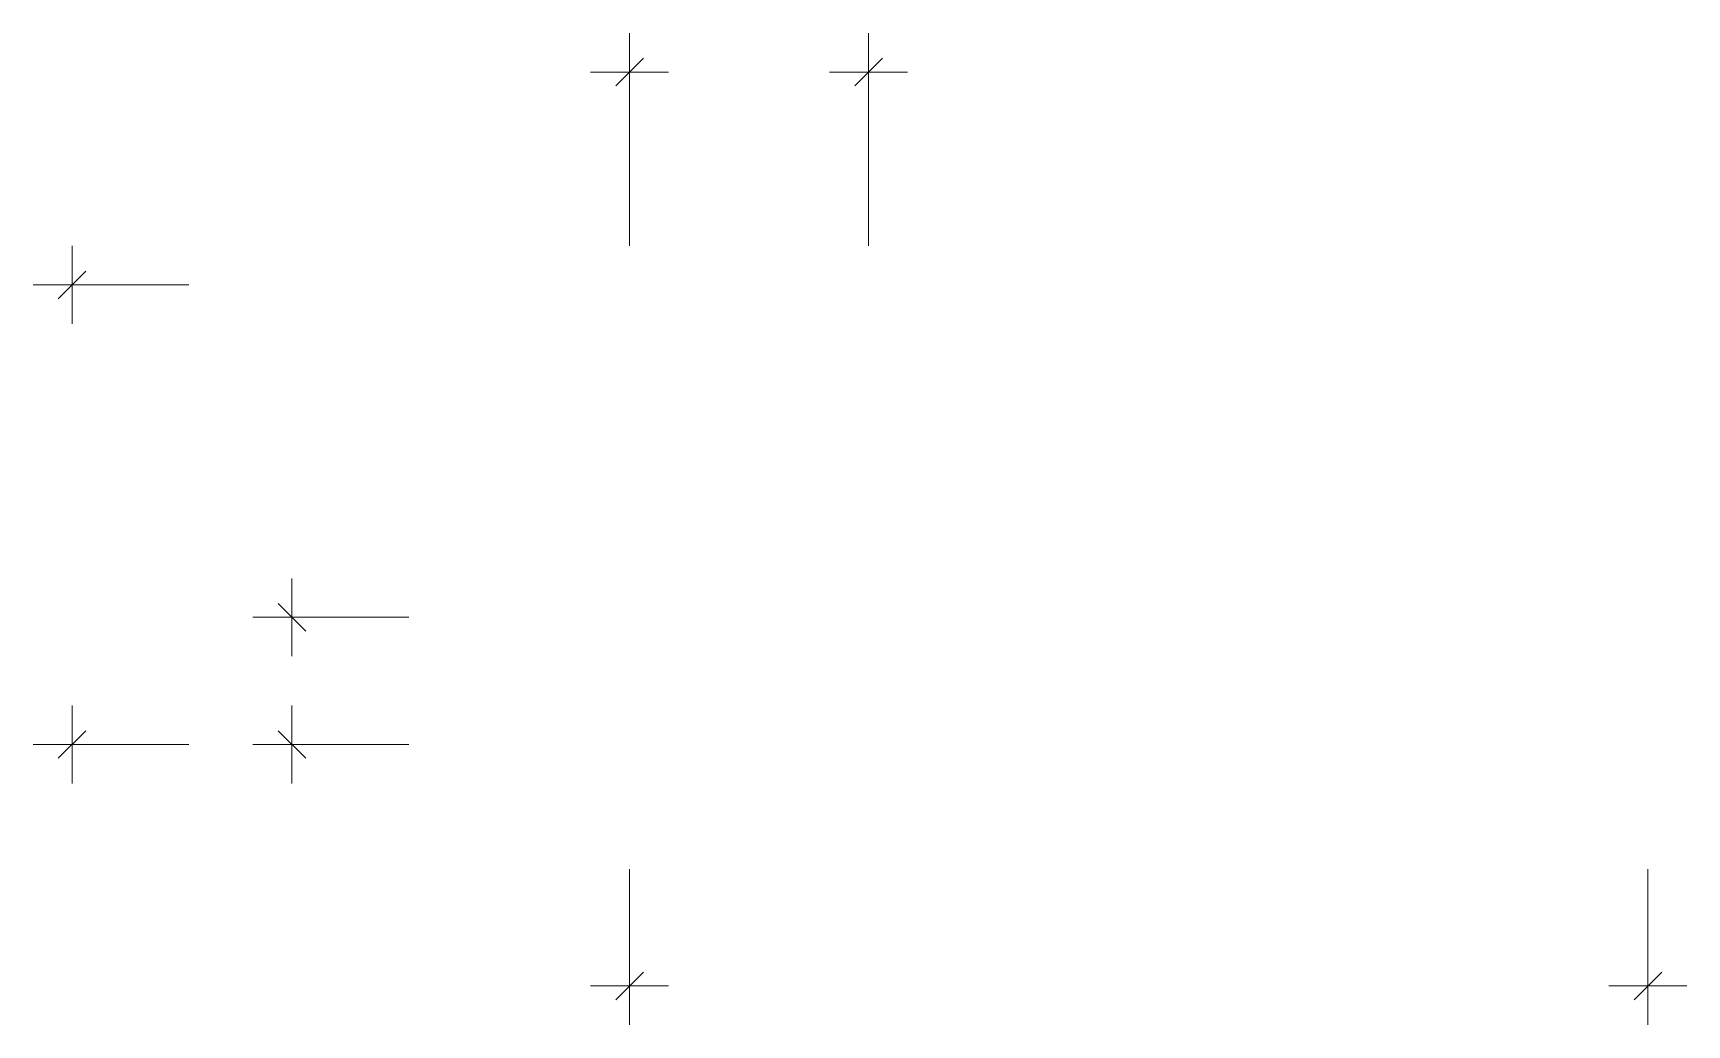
# Model space of a CAD drawing. Header units: centimetres. Extents: x 26018 to 82487, y -36363 to -12761.
# Drawn here: x 82169 to 82487.4, y -36363.4 to -36172.4 of the extents above; entities that cross this region are included whole.
import ezdxf

# ---------------------------------------------------------------- set-up
doc = ezdxf.new("R2010")
doc.units = ezdxf.units.CM
doc.header["$LTSCALE"] = 0.5
doc.layers.add('AA_COTES', color=2, linetype='CONTINUOUS')

msp = doc.modelspace()

# ---------------------------------------------------------------- linework, layer by layer
at = {"layer": 'AA_COTES', "color": 0, "lineweight": 0}
for p, q in [((82283.855, -36172.385), (82283.855, -36213.385)), ((82329.855, -36172.385), (82329.855, -36213.385)), ((82276.355, -36179.885), (82291.355, -36179.885)), ((82281.203, -36182.537), (82286.507, -36177.233)), ((82337.355, -36179.885), (82322.355, -36179.885)), ((82327.203, -36182.537), (82332.507, -36177.233)), ((82176.537, -36213.385), (82176.537, -36228.385)), ((82169.037, -36220.885), (82199.037, -36220.885)), ((82179.189, -36218.233), (82173.886, -36223.537)), ((82218.855, -36292.385), (82218.855, -36277.385)), ((82211.355, -36284.885), (82241.355, -36284.885)), ((82221.507, -36287.537), (82216.203, -36282.233)), ((82176.537, -36316.885), (82176.537, -36301.885)), ((82218.855, -36301.885), (82218.855, -36316.885)), ((82179.189, -36306.733), (82173.886, -36312.037)), ((82221.507, -36312.037), (82216.203, -36306.733)), ((82169.037, -36309.385), (82199.037, -36309.385)), ((82211.355, -36309.385), (82241.355, -36309.385)), ((82283.855, -36363.385), (82283.855, -36333.385)), ((82479.855, -36363.385), (82479.855, -36333.385)), ((82286.507, -36353.233), (82281.203, -36358.537)), ((82482.507, -36353.233), (82477.203, -36358.537)), ((82276.355, -36355.885), (82291.355, -36355.885)), ((82487.355, -36355.885), (82472.355, -36355.885))]:
    msp.add_line(p, q, dxfattribs=at)

doc.saveas('drawing.dxf')
